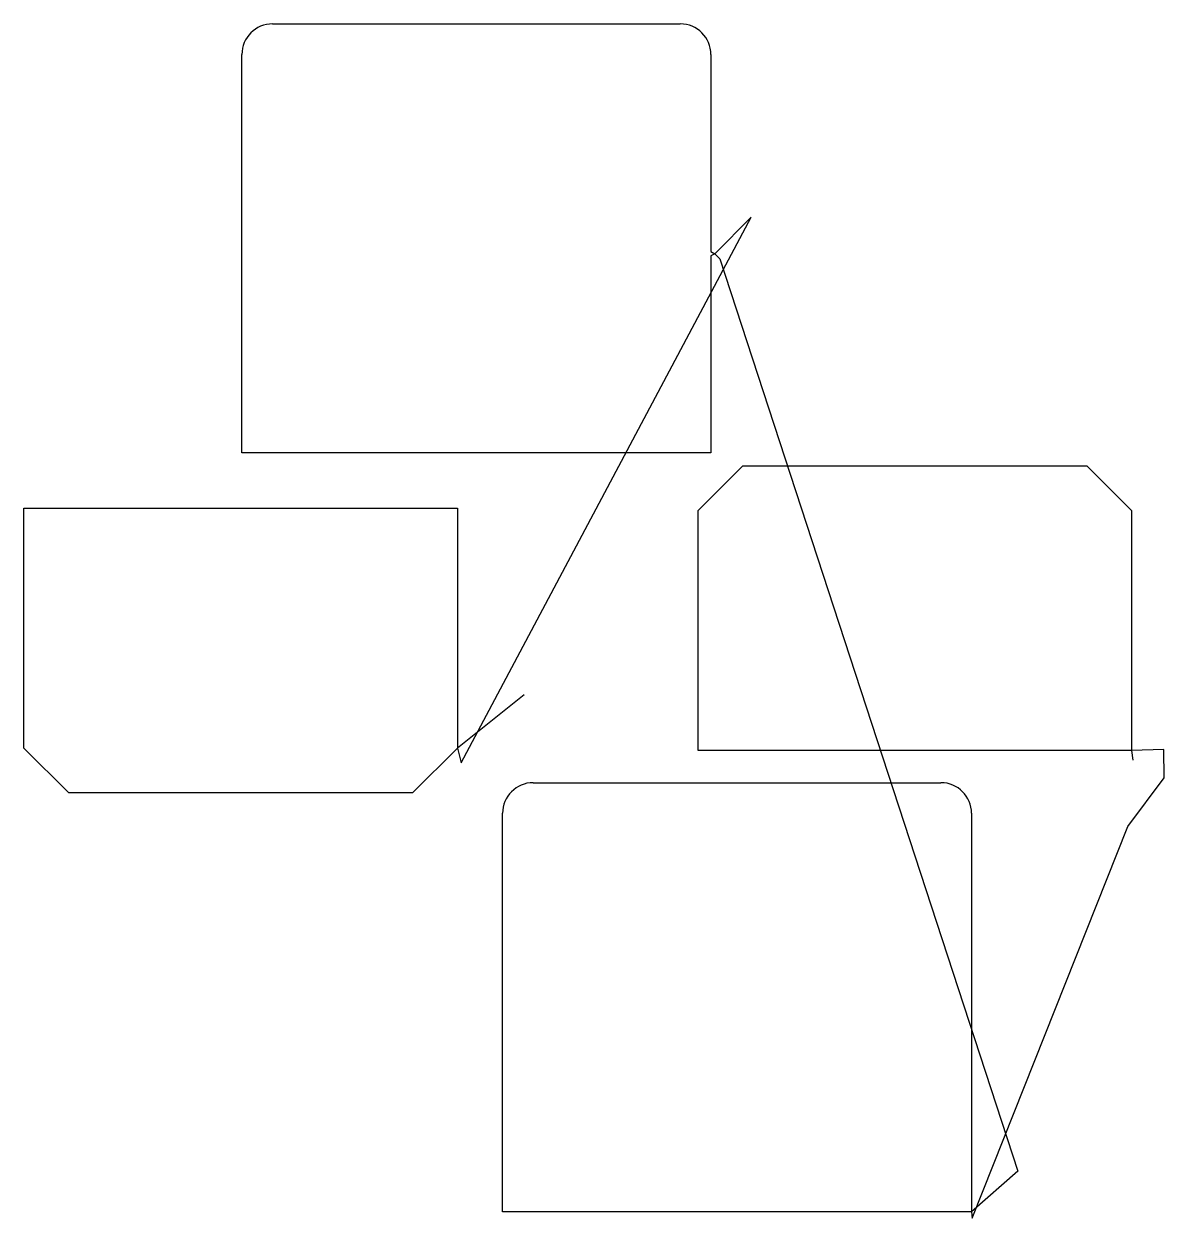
# Model space of a CAD drawing. Header units: metres. Extents: x 286 to 1060, y 10 to 821.
import ezdxf

# ---------------------------------------------------------------- set-up
doc = ezdxf.new("R2010")
doc.units = ezdxf.units.M

msp = doc.modelspace()

# ---------------------------------------------------------------- linework, layer by layer
at = {"layer": 'TOOL_0'}
for p, q in [((454.73, 821.464), (731.73, 821.464)), ((433.93, 529.864), (433.93, 800.664)), ((752.53, 800.664), (752.53, 666.764)), ((582.846, 319.184), (779.879, 690.013)), ((779.879, 690.013), (755.13, 665.264)), ((752.53, 666.764), (755.13, 665.264)), ((755.13, 665.264), (752.53, 663.764)), ((752.53, 663.764), (752.53, 529.864)), ((755.13, 665.264), (758.666, 661.728)), ((758.666, 661.728), (961.056, 41.643)), ((752.53, 529.864), (433.93, 529.864)), ((743.759, 490.657), (774.198, 521.096)), ((774.198, 521.096), (1007.819, 521.096)), ((1007.819, 521.096), (1038.258, 490.657)), ((285.853, 329.182), (285.853, 492.243)), ((285.853, 492.243), (580.353, 492.243)), ((580.353, 492.243), (580.353, 329.182)), ((743.759, 327.596), (743.759, 490.657)), ((1038.258, 490.657), (1038.258, 327.596)), ((625.605, 365.344), (580.352, 329.182)), ((316.292, 298.743), (285.853, 329.182)), ((580.352, 329.182), (549.913, 298.743)), ((580.353, 329.182), (582.846, 319.184)), ((1038.259, 327.596), (743.759, 327.596)), ((1038.258, 327.596), (1039.214, 321.121)), ((1060.101, 328.374), (1038.259, 327.596)), ((1060.369, 309.034), (1060.101, 328.374)), ((1035.734, 275.995), (1060.369, 309.034)), ((631.778, 305.735), (908.778, 305.735)), ((549.913, 298.743), (316.292, 298.743)), ((610.978, 14.135), (610.978, 284.935)), ((929.578, 284.935), (929.578, 14.135)), ((929.911, 9.81), (1035.734, 275.995)), ((961.056, 41.643), (929.578, 14.135)), ((929.578, 14.135), (610.978, 14.135)), ((929.578, 14.135), (929.911, 9.81))]:
    msp.add_line(p, q, dxfattribs=at)
for centre, start, end in [((454.73, 800.664), 90, 180), ((731.73, 800.664), 0, 90), ((631.778, 284.935), 90, 180), ((908.778, 284.935), 0, 90)]:
    msp.add_arc(centre, 20.8, start, end, dxfattribs=at)

doc.saveas('drawing.dxf')
